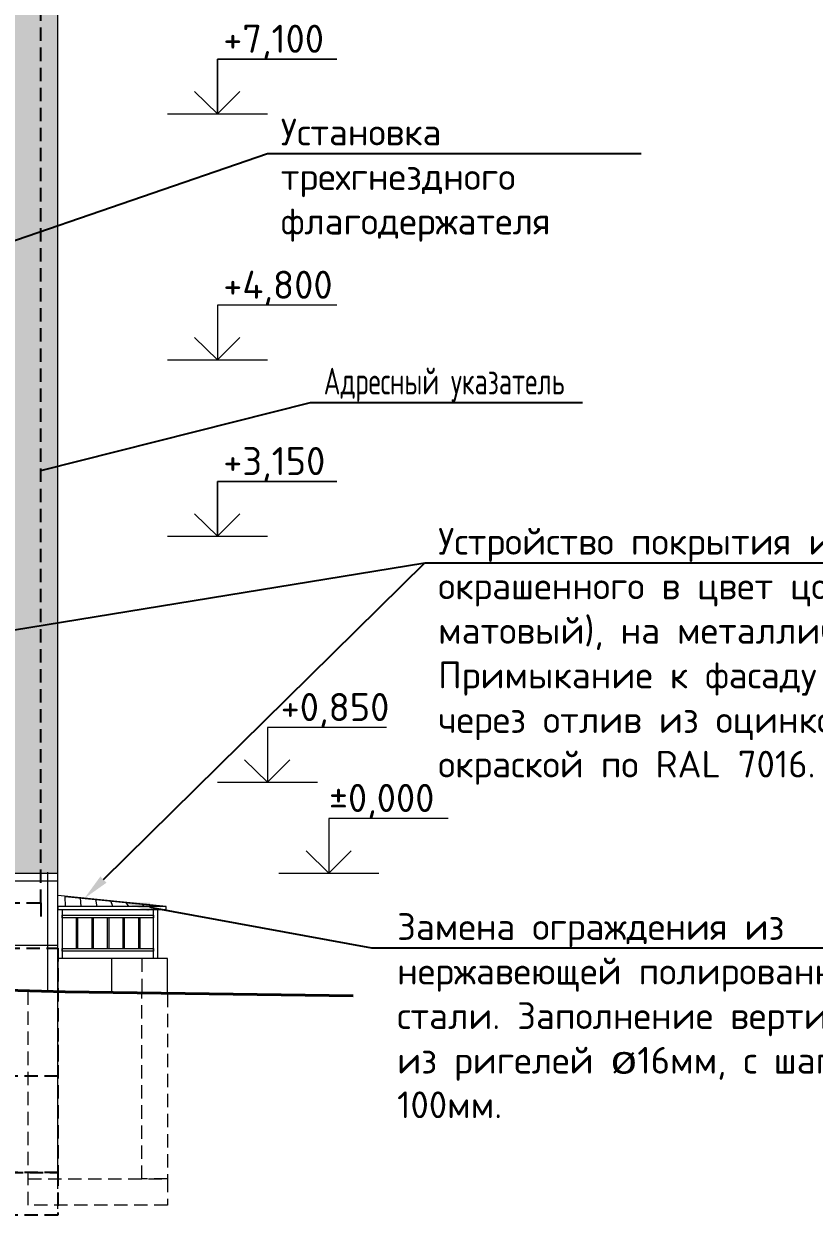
# Model space of a CAD drawing. Header units: millimetres. Extents: x -136099598 to 9192475, y 0 to 779331.
# Drawn here: x -281577 to -274181, y 285354 to 296496 of the extents above; entities that cross this region are included whole.
import ezdxf
from ezdxf import colors
from ezdxf.entities.mleader import LeaderData, LeaderLine
from ezdxf.math import Vec2, Vec3

# ---------------------------------------------------------------- set-up
doc = ezdxf.new("R2010")
doc.units = ezdxf.units.MM
doc.header["$MEASUREMENT"] = 0
doc.linetypes.add('01_base$0$DASHED2', pattern=[0.375, 0.25, -0.125])
doc.layers.get('0').update_dxf_attribs({"color": 250, "lineweight": 9})
doc.layers.get('Defpoints').update_dxf_attribs({"color": 8})
for name, color, linetype, lineweight in [('!_Цоколь', 7, 'Continuous', 0), ('_Фасад', 7, 'Continuous', 9), ('АР-Выноски', 5, 'Continuous', 5), ('АР_тонкая линия', 250, 'Continuous', 0), ('Ограждение', 250, 'Continuous', 9), ('пунктир', 251, 'Continuous', 13), ('СТЕНЫ кирпич ЛИДЕР', 250, 'Continuous', 15), ('Фасад_тонкие', 7, 'Continuous', 5), ('фасады', 7, 'Continuous', 9)]:
    doc.layers.add(name, color=color, linetype=linetype, lineweight=lineweight)
doc.layers.add('PDF _0', color=7, linetype='Continuous')
doc.layers.add('RAL 7016', color=7, linetype='Continuous', lineweight=0, true_color=0x383e42)
doc.layers.add('RAL 90 10', color=7, linetype='Continuous', lineweight=0, true_color=0xf1ece1)
doc.styles.add('ICOCPEUR', font='isocpeur.ttf')
doc.styles.add('ISOCPEUR', font='isocpeur.ttf', dxfattribs={"width": 0.7})
doc.styles.add('PDF ISOCPEUR', font='isocpeur.ttf')
pattern_1 = [(90, (541247.052279662, -119.9999999999943), (-600, 1.13686837721616e-13), []), (180, (541247.052279662, -119.9999999999943), (-1.70530256582424e-13, -600), [])]

msp = doc.modelspace()

# ---------------------------------------------------------------- hatches: boundary and pattern name
at = {"layer": '!_Цоколь', "lineweight": 0, "ltscale": 5, "true_color": 0x636466}
h = msp.add_hatch(dxfattribs=at)
h.set_pattern_fill('ANSI37', color=251, scale=4800, angle=44.99999999999999)
h.set_pattern_definition(pattern_1)
h.paths.add_polyline_path([(-294676.9999999997, 287771.4040129483), (-281257, 287443.5518880134), (-281257.0020069515, 288561.1842424739), (-294676.5317605919, 288553.4971876816)])
h = msp.add_hatch(dxfattribs=at)
h.set_pattern_fill('ANSI37', color=251, scale=4800, angle=44.99999999999999)
h.set_pattern_definition(pattern_1)
h.paths.add_polyline_path([(-281257.0000010314, 287445.8725510252), (-280231.468319111, 287425.1758438683), (-280231.5243458926, 287753.0109236364), (-281257, 287753.0014765434)])
at = {"layer": 'RAL 7016', "ltscale": 100, "true_color": 0x000000, "transparency": 33554687}
h = msp.add_hatch(dxfattribs=at)
h.set_pattern_fill('ANSI32', color=18, scale=400, angle=45)
h.set_pattern_definition([(90, (8363679545.956527, 936335442.739108), (-150, 0), []), (90, (8363679595.956527, 936335492.7391078), (-150, 0), [])])
h.paths.add_polyline_path([(-280280.0276680824, 288244.7504788488), (-281257.0019082493, 288342.0000000003), (-281257.0019082493, 288241.0861188127), (-280244.501880066, 288241.0827926971)])
at = {"layer": 'RAL 90 10', "ltscale": 100, "transparency": 33554687}
h = msp.add_hatch(color=256, dxfattribs=at)
h.dxf.hatch_style = 1
h.paths.add_polyline_path([(-281257.0000145435, 308453.573542999), (-294676.9999999993, 308453.5735429989), (-294677.0022807167, 288553.573542999), (-286718.5, 288553.5518880134), (-281257.0016793437, 288553.5518880134)])

# ---------------------------------------------------------------- linework, layer by layer
at = {"ltscale": 150}
msp.add_line((-280244.501880066, 288241.0827926971, -0.3746991756876643), (-281257.0019082493, 288342.0000000003), dxfattribs=at)
at = {"layer": '_Фасад', "lineweight": 0}
for p, q in [((-280232.2480309406, 295654.3574912141), (-279297.2480309407, 295654.3574912141)), ((-280232.2480309405, 293353.551888014), (-279297.2480309406, 293353.551888014)), ((-280232.2480309406, 291704.3574912137), (-279297.2480309407, 291704.3574912137)), ((-279764.7480309405, 289403.5518880135), (-278829.7480309406, 289403.5518880135)), ((-279189.7387536078, 288553.5518880136), (-278254.7387536079, 288553.5518880136))]:
    msp.add_line(p, q, dxfattribs=at)
at = {"layer": 'Defpoints', "color": 2, "linetype": '01_base$0$DASHED2', "ltscale": 500}
msp.add_line((-281416.9999999999, 288273.5518880125), (-281416.9999999999, 308453.573542999), dxfattribs=at)
msp.add_lwpolyline([(-281257.0000000001, 286945.360128934), (-281257.0000000001, 285753.5520073189), (-281926.8038637241, 285753.5519983985), (-281926.8038637241, 288273.5518880125), (-281416.9999999999, 288273.5518880125), (-281416.9999999999, 288143.5518880137)], dxfattribs=at)
msp.add_lwpolyline([(-281926.8038637241, 287852.2486789382), (-281257, 287852.2486789382), (-281257, 286654.0569109381), (-281926.8038637241, 286654.0569109381)], close=True, dxfattribs=at)
at = {"layer": 'Defpoints', "color": 2, "linetype": '01_base$0$DASHED2', "ltscale": 500, "elevation": 1.916129494971397}
msp.add_lwpolyline([(-350145.2111521602, 285753.5518706684), (-281257.0000000001, 285753.5520035045), (-281257.0000000001, 285353.5520035045), (-350145.2111521602, 285353.5518706684)], close=True, dxfattribs=at)
at = {"layer": 'АР_тонкая линия', "color": 3, "lineweight": 40, "ltscale": 100}
for p, q in [((-294676.9999999997, 287771.4040129483), (-281190.3839977253, 287443.5518880134, -0.05248368483136412)), ((-281190.3839977241, 287443.5518880134, -0.05248368483136885), (-278494.998981891, 287404.0700418903, -0.06294421697333562))]:
    msp.add_line(p, q, dxfattribs=at)
at = {"layer": 'Ограждение'}
for points in [[(-281257.0007255275, 287752.9999999957), (-281257.0040060247, 288212.002040801), (-281219.0040060247, 288212.002040801), (-281219.0007255275, 287752.9999999957), (-281257.0007255275, 287752.9999999957)], [(-280364.0007247702, 287752.9999999957), (-280364.0015245459, 288211.9991072411), (-280326.0015245459, 288211.9991072411), (-280326.0007247702, 287752.9999999957), (-280364.0007247702, 287752.9999999957)], [(-280795.1125648285, 288135.2677057814), (-280795.1151234781, 287848.2115825104), (-280795.1151234781, 287848.2115825104)], [(-280779.1151234781, 287848.2115825104), (-280779.1125648242, 288135.2678168834)]]:
    msp.add_lwpolyline(points, dxfattribs=at)
for points, elevation in [([(-281087.1110861301, 288135.2660948025), (-281087.1136447797, 287848.2099715315), (-281087.1136447797, 287848.2099715315)], 0.7493983513753268), ([(-281071.1136447797, 287848.2099715315), (-281071.1110861259, 288135.2662059045)], 0.7493983513753268), ([(-280941.1117860025, 288135.266900292), (-280941.1143446545, 287848.2106045174), (-280941.1143446545, 287848.2106045174)], 0.3746991756876634), ([(-280925.1143446545, 287848.2106045174), (-280925.1117859982, 288135.267011394)], 0.3746991756876634), ([(-280649.1132647008, 288135.2685112708), (-280649.1158233621, 287848.2115825104), (-280649.1158233621, 287848.2115825104)], -0.3746991756876634), ([(-280633.1158233621, 287848.2115825104), (-280633.1132646966, 288135.2686223728)], -0.3746991756876634), ([(-280503.113264704, 288135.2695250765), (-280503.1158233628, 287848.2127688196), (-280503.1158233628, 287848.2127688196)], -0.3746991756876634), ([(-280487.1158233628, 287848.2127688196), (-280487.1132646998, 288135.2696361784)], -0.3746991756876634)]:
    msp.add_lwpolyline(points, dxfattribs=dict(at, elevation=elevation))
at = {"layer": 'пунктир', "linetype": '01_base$0$DASHED2', "ltscale": 500}
for p, q in [((-280471.4970443225, 287752.998240636), (-280471.496318795, 287430.8897325058)), ((-281536.195072657, 285445.5990686404), (-281536.1933770777, 287461.4538448773)), ((-281257, 285413.5518880125, -0.1808473959249921), (-281257, 287444.8308878057))]:
    msp.add_line(p, q, dxfattribs=at)
for points in [[(-280471.496318795, 287430.8897325058), (-280231.4683125755, 287425.141102013), (-280231.4963188395, 285693.5520229088), (-280471.4963188395, 285693.5520229088)], [(-281536.190221702, 285693.5531297479), (-280231.2061577216, 285693.5520320974), (-280231.2061577216, 285445.5979709858), (-281536.190221702, 285445.5990686363)]]:
    msp.add_lwpolyline(points, close=True, dxfattribs=at)
at = {"layer": 'СТЕНЫ кирпич ЛИДЕР', "ltscale": 100}
for p, q in [((-281257, 287444.8308878057), (-281257, 308453.573542999)), ((-294676.9999999997, 288553.5518880134, -0.0002297080651031958), (-281257.0000000001, 288553.5518880134, 0.0002297080651031958))]:
    msp.add_line(p, q, dxfattribs=at)
at = {"layer": 'Фасад_тонкие', "lineweight": 0}
for points in [[(-278649.0451595807, 296164.3056032009), (-279764.7480309406, 296164.3056032009), (-279764.7480309406, 295654.3574912141), (-279978.1095362206, 295863.2739651342), (-279764.7480309406, 295654.3574912141), (-279555.8315570206, 295863.2739651342)], [(-279764.7480309406, 295654.3574912141), (-279764.7480309406, 296164.3056032009), (-278649.0451595807, 296164.3056032009)], [(-278649.0451595807, 293863.5000000008), (-279764.7480309405, 293863.5000000008), (-279764.7480309405, 293353.551888014), (-279978.1095362206, 293562.468361934), (-279764.7480309405, 293353.551888014), (-279555.8315570205, 293562.468361934)], [(-278649.0451595807, 292214.3056032005), (-279764.7480309406, 292214.3056032005), (-279764.7480309406, 291704.3574912137), (-279978.1095362206, 291913.2739651338), (-279764.7480309406, 291704.3574912137), (-279555.8315570206, 291913.2739651338)], [(-279764.7480309406, 291704.3574912137), (-279764.7480309406, 292214.3056032005), (-278649.0451595807, 292214.3056032005)], [(-278181.5451595807, 289913.5000000003), (-279297.2480309406, 289913.5000000003), (-279297.2480309406, 289403.5518880135), (-279510.6095362206, 289612.4683619336), (-279297.2480309406, 289403.5518880135), (-279088.3315570206, 289612.4683619336)], [(-277606.5126161914, 289063.4490936985), (-278722.2154863899, 289063.4999994696), (-278722.2387536079, 288553.5518880136), (-278935.5907265095, 288762.4780966844), (-278722.2387536079, 288553.5518880136), (-278513.312747749, 288762.4588295599)]]:
    msp.add_lwpolyline(points, dxfattribs=at)
at = {"layer": 'фасады', "ltscale": 150}
for points, elevation in [([(-280244.501880066, 288241.0827926971), (-281257.0019082493, 288241.0861188127), (-281257.0019082493, 288212.0021032101), (-280244.501880066, 288211.9987770945)], -0.3746991756876643), ([(-280363.9911764111, 288135.2697472805), (-281219.0035185786, 288135.2697472805), (-281219.0036053968, 288160.5186633703), (-280363.9912632293, 288160.5186633703)], -0.3746991756876634), ([(-280364.0007705759, 287822.5176507848), (-281218.9985983933, 287822.5176312671), (-281218.9985983933, 287847.7642802085), (-280364.0007705759, 287847.7642997262)], 0.3746991756876634)]:
    msp.add_lwpolyline(points, close=True, dxfattribs=dict(at, elevation=elevation))
msp.add_lwpolyline([(-281257, 287445.4780038241), (-280231.4683125755, 287425.141102013), (-280231.5243458926, 287753.0062000899), (-281257.0007255275, 287753.0062000899)], close=True, dxfattribs=at)

# ---------------------------------------------------------------- texts
at = {"layer": 'PDF _0', "color": 18, "lineweight": 0, "true_color": 0x000000, "char_height": 262.4934346850584, "attachment_point": 7, "style": 'PDF ISOCPEUR'}
for s, insert in [('+7,100', (-279710.6095362206, 296164.3056032009)), ('+4,800', (-279710.6095362206, 293863.5000000008)), ('+3,150', (-279710.6095362206, 292214.3056032005)), ('+0,850', (-279173.2701490633, 289913.5000000003))]:
    msp.add_mtext(s, dxfattribs=dict(at, insert=insert))
at = {"layer": 'PDF _0', "color": 18, "lineweight": 0, "true_color": 0x000000, "insert": (-278722.2154863899, 289063.4999994696), "char_height": 262.4934346850584, "attachment_point": 7, "rotation": 359.9973857862014, "style": 'PDF ISOCPEUR'}
msp.add_mtext('%%P0,000', dxfattribs=at)

# ---------------------------------------------------------------- leaders
at = {"layer": 'АР-Выноски'}
ml = msp.add_multileader_mtext('Standard', dxfattribs=at)
ml.set_content('\\A1;Установка трехгнездного флагодержателя', color=256, style='ICOCPEUR')
ml.set_leader_properties()
ml.build(insert=Vec2(0, 0))
ml.multileader.update_dxf_attribs({"text_left_attachment_type": 6, "text_right_attachment_type": 6, "dogleg_length": 100, "arrow_head_size": 250})
ctx = ml.context
ctx.base_point, ctx.char_height, ctx.arrow_head_size, ctx.landing_gap_size, ctx.plane_origin = Vec3(-279197.2480309407, 295284.3400573579), 250, 250, 25, Vec3(-299473.206197008, 301175.1030967484)
ctx.left_attachment, ctx.right_attachment = 6, 6
notes = []
notes.append((ctx, [(1, (1, 1, 0), (-279297.2480309407, 295284.3400573579), (1, 0), 100, [(0, [(-287781.6151659478, 292361.6656724948)], 0, [])])]))
ctx.mtext.insert, ctx.mtext.width, ctx.mtext.defined_height, ctx.mtext.flow_direction = Vec3(-279172.2480309407, 295609.3400573579), 3339.577594089322, 7505.978321524337, 5
ml = msp.add_multileader_mtext('Standard', dxfattribs=at)
ml.set_content('{\\C256;Адресный указатель}', color=256, style='ISOCPEUR')
ml.set_leader_properties()
ml.build(insert=Vec2(0, 0))
ml.multileader.update_dxf_attribs({"text_left_attachment_type": 6, "text_right_attachment_type": 6, "dogleg_length": 100, "arrow_head_size": 250})
ctx = ml.context
ctx.base_point, ctx.char_height, ctx.arrow_head_size, ctx.landing_gap_size, ctx.plane_origin = Vec3(-278795.318057932, 292954.6214940418), 250, 250, 25, Vec3(-279958.2595443726, 285128.4244365823)
ctx.left_attachment, ctx.right_attachment = 6, 6
notes.append((ctx, [(1, (1, 1, 0), (-278895.318057932, 292954.6214940418), (1, 0), 100, [(0, [(-281658.3534593582, 292257)], 0, [])])]))
ctx.mtext.insert, ctx.mtext.width, ctx.mtext.flow_direction = Vec3(-278770.318057932, 293279.6214940418), 4039.485719535034, 5
ml = msp.add_multileader_mtext('Standard', dxfattribs=at)
ml.set_content('Устройство покрытия из профнастила окрашенного в цвет цоколя асфальт матовый), на металлическом каркасе. Примыкание к фасаду предусмотреть через отлив из оцинкованной стали с окраской по RAL 7016.', color=256, style='ICOCPEUR')
ml.set_leader_properties()
ml.build(insert=Vec2(0, 0))
ml.multileader.update_dxf_attribs({"text_left_attachment_type": 6, "text_right_attachment_type": 6, "dogleg_length": 100, "arrow_head_size": 250})
ctx = ml.context
ctx.base_point, ctx.char_height, ctx.arrow_head_size, ctx.landing_gap_size, ctx.plane_origin = Vec3(-277724.5584230907, 291455.9649155531), 250, 250, 25, Vec3(-290501.3413273148, 288484.549174452)
ctx.left_attachment, ctx.right_attachment = 6, 6
notes.append((ctx, [(1, (1, 1, 0), (-277824.5584230907, 291455.9649155531), (1, 0), 100, [(0, [(-294757.8006168656, 288682.6143706085)], 0, [])])]))
ctx.mtext.insert, ctx.mtext.width, ctx.mtext.defined_height, ctx.mtext.flow_direction = Vec3(-277699.5584230907, 291780.9649155531), 6621.5, 1445.58004500704, 5
ml = msp.add_multileader_mtext('Standard', dxfattribs=at)
ml.set_content('Устройство покрытия из профнастила окрашенного в цвет цоколя асфальт матовый), на металлическом каркасе. Примыкание к фасаду предусмотреть через отлив из оцинкованной стали с окраской по RAL 7016.', color=256, style='ICOCPEUR')
ml.set_leader_properties()
ml.build(insert=Vec2(0, 0))
ml.multileader.update_dxf_attribs({"text_left_attachment_type": 6, "text_right_attachment_type": 6, "dogleg_length": 100, "arrow_head_size": 250})
ctx = ml.context
ctx.base_point, ctx.char_height, ctx.arrow_head_size, ctx.landing_gap_size, ctx.plane_origin = Vec3(-277724.5584230907, 291455.9649155531, -0.3746991756876636), 250, 250, 25, Vec3(-276448.6773665181, 288590.1632092646, -0.3746991756876636)
ctx.left_attachment, ctx.right_attachment = 6, 6
notes.append((ctx, [(1, (1, 1, 0), (-277824.5584230907, 291455.9649155531, -0.3746991756876636), (1, 0), 100, [(0, [(-281009.038571229, 288317.2851686037, -0.3746991756876636)], 0, [])])]))
ctx.mtext.insert, ctx.mtext.width, ctx.mtext.defined_height, ctx.mtext.flow_direction = Vec3(-277699.5584230907, 291780.9649155531, -0.3746991756876636), 6621.5, 1445.58004500704, 5
ml = msp.add_multileader_mtext('Standard', dxfattribs=at)
ml.set_content('\\A1;Замена ограждения из нержавеющей полированной стали. Заполнение вертикальное из ригелей {\\fISOCTEUR|b0|i0|c204|p49;ø}16мм, с шагом 100мм.  ', color=256, style='ICOCPEUR')
ml.set_leader_properties()
ml.build(insert=Vec2(0, 0))
ml.multileader.update_dxf_attribs({"text_left_attachment_type": 6, "text_right_attachment_type": 6, "dogleg_length": 100, "arrow_head_size": 250})
ctx = ml.context
ctx.base_point, ctx.char_height, ctx.arrow_head_size, ctx.landing_gap_size, ctx.plane_origin = Vec3(-278108.3336401088, 287852.9707482741, -0.3746991756876634), 250, 250, 25, Vec3(-284779.089999559, 275607.7852181257, -0.3746991756876634)
ctx.left_attachment, ctx.right_attachment = 6, 6
notes.append((ctx, [(1, (1, 1, 0), (-278324.0698527927, 287852.9707482741, -0.3746991756876634), (1, 0), 215.7362126838416, [(1, [(-280646.4186488618, 288281.1423647921, -0.3746991756876634)], 0, [])])]))
ctx.mtext.insert, ctx.mtext.width, ctx.mtext.flow_direction = Vec3(-278083.3336401088, 288177.9707482741, -0.3746991756876634), 5420.630767534924, 5
for ctx, leaders in notes:
    for number, flags, end, landing, length, lines in leaders:
        leader = LeaderData()
        leader.index, (leader.has_last_leader_line, leader.has_dogleg_vector, leader.attachment_direction) = number, flags
        leader.last_leader_point, leader.dogleg_vector, leader.dogleg_length = Vec3(end), Vec3(landing), length
        for number, points, colour, breaks in lines:
            line = LeaderLine()
            line.index, line.vertices, line.color, line.breaks = number, Vec3.list(points), colors.encode_raw_color(colour), breaks
            leader.lines.append(line)
        ctx.leaders.append(leader)

doc.saveas('drawing.dxf')
